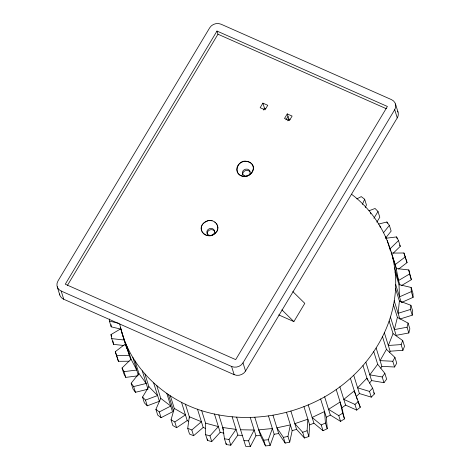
<?xml version="1.0" encoding="UTF-8"?>
<svg xmlns="http://www.w3.org/2000/svg" width="470" height="470" viewBox="0 0 470 470"><rect width="100%" height="100%" fill="white"/><g stroke="black" fill="none" stroke-linecap="round" stroke-linejoin="round"><path stroke-width="0.7" d="M236.768 169.617L237.009 171.086M236.786 169.159L236.98 167.655M253.389 168.524L253.189 170.022M253.4 168.066L253.166 166.597M308.878 436.501L307.092 430.767L307.868 419.193L294.813 423.658L302.68 432.271L304.466 438.005L308.878 436.501L309.654 424.927L303.943 406.597M399.382 300.97L398.113 313.308L410.469 309.46L410.897 305.294L399.382 300.97L395.458 288.374M394.189 300.712L399.899 319.042L412.255 315.194L412.684 311.028L410.897 305.294M201.225 228.303L201.272 229.419M201.336 227.457L201.612 226.346M217.763 228.82L217.487 229.93M217.874 227.974L217.827 226.857M187.73 428.305L189.316 416.749L201.401 421.731L191.813 429.991L187.73 428.305L189.516 434.039L193.593 435.725L203.187 427.459L205.208 428.293M289.726 442.111L287.94 436.383L290.384 424.892L276.912 427.818L283.392 437.364L285.178 443.093L289.726 442.111L292.164 430.62L286.459 412.296M397.397 317.409L394.359 329.611L407.055 327.22L408.083 323.102L397.397 317.409L393.472 304.813M390.441 317.015L396.145 335.339L408.835 332.954L409.863 328.836L408.083 323.102M188.464 421.29L187.219 420.574L176.603 427.706L172.843 425.538L171.057 419.81L174.288 408.43L170.363 395.834M237.127 167.208L237.744 165.775M253.042 170.475L252.425 171.908M270.103 445.466L268.317 439.732L272.377 428.528L258.723 429.856L263.711 440.179L265.491 445.913L270.103 445.466L274.163 434.257L268.458 415.932M393.061 333.63L388.314 345.479L401.127 344.586L402.731 340.586L393.061 333.63L389.137 321.034M389.571 352.529L390.1 351.207L384.395 332.883M390.1 351.207L402.913 350.315L404.517 346.32L402.731 340.586M201.965 225.541L202.547 224.513M217.14 230.735L216.558 231.763M166.826 393.472L172.537 411.796L161.075 417.677L157.691 415.063L155.905 409.335L160.728 398.331L156.804 385.735M362.376 204.409L364.649 199.233L361.265 196.619L356.806 198.904M365.296 207.552L366.436 204.961L364.649 199.233M236.639 417.16L245.751 446.4L250.346 446.5L248.56 440.772L254.17 430.032L240.564 429.756M250.346 446.5L255.956 435.766L250.246 417.436M386.457 349.345L380.077 360.637L392.791 361.26L394.947 357.447L386.457 349.345L382.533 336.749M380.8 368.257L381.863 366.371L376.153 348.041M381.863 366.371L394.577 366.994L396.733 363.181L394.947 357.447M216.981 31.055L65.277 284.209L235.693 359.62L387.397 106.473L216.981 31.055L217.963 34.204L67.392 285.466M262.894 103.142L260.163 107.706L265.033 109.862L267.765 105.298L262.894 103.142L264.463 108.182L263.347 110.05M287.24 113.916L284.509 118.481L289.373 120.631L292.111 116.072L287.24 113.916L288.809 118.957L287.693 120.819M285.971 119.856L288.022 116.437M61.176 291.048L231.593 366.465A8.46 7.473 -17.3 0 0 242.996 362.858L394.7 109.704A8.46 7.473 -17.3 0 0 391.498 99.634L221.082 24.217A8.46 7.473 -17.3 0 0 209.679 27.824L57.975 280.978A8.46 7.473 -17.3 0 0 61.176 291.048L63.726 299.237L234.142 374.655A8.46 7.473 -17.3 0 0 245.546 371.041L397.25 117.894A8.46 7.473 -17.3 0 0 397.644 111.202M278.733 314.906L293.868 321.603L304.801 303.362L292.816 291.594M153.672 382.95L159.383 401.28L147.269 405.81L144.325 402.79L142.545 397.062L148.873 386.622L144.948 374.026M373.914 218.262L378.009 211.506L375.072 208.486L369.015 210.754M376.817 222.151L379.795 217.234L378.009 211.506M238.014 165.37L239.007 164.106M252.155 172.314L251.162 173.577M230.782 445.202L229.002 439.468L236.063 429.392L222.745 427.5L224.501 438.827L226.287 444.561L230.782 445.202L237.849 435.12L232.145 416.796M377.692 364.285L369.79 374.837L382.192 376.964L384.86 373.403L377.692 364.285L373.768 351.695M365.866 362.241L371.576 380.565L369.479 383.132M371.576 380.565L383.972 382.692L386.646 379.131L384.86 373.403M203.105 223.802L203.951 222.927M147.985 389.195L135.431 392.297L132.981 388.931L131.195 383.203L138.926 373.503L135.002 360.907M383.45 232.779L389.36 225.365L386.91 221.999L378.538 224.067M385.688 237.943L391.146 231.093L389.36 225.365M214.449 414.011L220.16 432.341L211.758 441.589L209.972 435.855L218.374 426.607L205.56 423.141L201.636 410.545M353.71 375.23L359.415 393.555L356.107 396.592M215.994 232.474C207.993 242.426 193.575 227.797 206.066 221.493C213.586 216.764 222.445 227.721 215.148 233.343M369.502 391.422L372.639 388.173L366.917 378.203L357.629 387.826L369.502 391.422L371.288 397.15L374.426 393.907L372.639 388.173M137.828 375.853L125.76 377.381L123.839 373.721L122.053 367.992L131.048 359.203L127.129 346.607M390.006 248.877L398.501 240.575L396.58 236.915L385.929 238.267M393.29 253.142L400.287 246.304L398.501 240.575M239.383 163.766L240.687 162.755M250.792 173.918L249.482 174.928M356.73 410.116L354.944 404.388L343.805 399.388L354.321 390.858L360.284 407.237L356.73 410.116L345.591 405.116L341.902 407.76L344.457 418.911L340.55 421.373L330.334 415.051L324.623 396.727M354.944 404.388L358.498 401.509M204.685 222.363L205.743 221.699M214.414 233.913L213.362 234.577M115.279 351.689L125.39 343.958L129.426 355.467L116.636 355.579L115.279 351.689L118.422 361.312L129.08 361.219M391.128 253.095L403.918 252.989L405.275 256.873L395.164 264.61L392.315 256.485M398.636 269.051L407.061 262.607L405.275 256.873M171.057 419.81L174.817 421.978L185.439 414.846L174.288 408.43M330.334 415.051L326.327 417.26L327.226 428.722L323.031 430.72L313.907 423.188L308.203 404.864M338.764 415.639L342.671 413.183L340.115 402.032L328.548 409.323L338.764 415.639L340.55 421.373M124.021 345.532L113.54 344.363L111.754 338.629L110.985 334.581L120.808 328.765M396.222 268.534L408.8 269.939L409.57 273.987L398.519 280.525L396.222 268.534L392.303 255.939M401.533 285.531L411.356 279.715L408.8 269.939M241.139 162.508L242.667 161.821M249.035 175.175L247.508 175.862M155.905 409.335L159.289 411.949L170.751 406.068L160.728 398.331M313.907 423.188L309.654 424.927M321.245 424.986L325.44 422.988L324.541 411.532L312.127 417.46L321.245 424.986L323.031 430.72M206.6 221.311L207.787 220.906M212.505 234.965L211.312 235.364M398.989 284.585L411.138 287.47L411.309 291.617L399.506 296.858L398.989 284.585L395.064 271.989M401.292 302.586L413.095 297.346L412.924 293.204L411.138 287.47M142.545 397.062L145.483 400.076L157.597 395.546L148.873 386.622M304.466 438.005L296.599 429.386L292.164 430.62M302.68 432.271L307.092 430.767M243.16 161.68L244.805 161.363M247.008 175.997L245.363 176.315M131.195 383.203L133.644 386.569L146.199 383.467L138.926 373.503M285.178 443.093L278.698 433.546L274.163 434.257M283.392 437.364L287.94 436.383M208.715 220.73L209.955 220.612M210.39 235.546L209.144 235.664M122.053 367.992L123.974 371.647L136.752 370.031L131.048 359.203M265.491 445.913L260.509 435.59L255.956 435.766M263.711 440.179L268.317 439.732M245.317 161.345L246.967 161.422M244.852 176.338L243.202 176.262M242.35 435.484L237.849 435.12M243.965 440.672L248.56 440.772M210.883 220.653L212.099 220.824M208.216 235.623L207.006 235.452M111.754 338.629L124.333 340.033L120.408 327.437M223.973 433.152L220.16 432.341M224.501 438.827L229.002 439.468M247.461 161.521L249 161.98M242.714 176.162C232.562 174.511 237.509 158.707 247.15 161.427C260.856 164.612 248.883 182.243 239.4 174.675M109.328 319.024L109.416 321.092L118.863 323.342M109.416 321.092L111.202 326.826L121.325 329.235M205.56 423.141L205.649 434.685L209.972 435.855M205.649 434.685L207.434 440.413L211.758 441.589M206.136 235.194L205.037 234.736M359.415 393.555L371.288 397.15M217.963 34.204L386.363 108.735M264.463 108.182L265.679 108.723M288.809 118.957L290.025 119.492M249.441 162.191L250.768 163.008M119.733 323.906C127.699 364.614 160.846 397.032 199.497 409.969C239.941 423.423 285.437 418.271 322.69 397.943C363.292 375.736 394.089 333.412 395.67 286.312C396.709 250.857 379.936 215.419 351.448 194.204M214.814 221.993L215.724 222.698M204.286 234.277L203.381 233.572M251.121 163.319L252.149 164.429M239.048 174.364L238.026 173.254M281.882 309.842L293.868 321.603M216.3 223.326L216.964 224.231M202.799 232.95L202.141 232.039M252.39 164.823L253.048 166.157M237.779 172.86L237.127 171.526M373.709 392.662L374.426 393.907M399.647 245.087L400.287 246.304M217.334 224.983L217.698 226.035M201.771 231.293L201.407 230.241M356.366 397.256L357.153 399.253M357.934 401.251L360.284 407.237M405.927 259.364L407.061 262.607M395.458 103.923L398.008 112.107M394.7 109.704L397.25 117.894M403.918 252.989L405.704 258.717M409.57 273.987L411.356 279.715M396.58 236.915L397.173 238.825M411.309 291.617L413.095 297.346M386.91 221.999L387.304 223.274M410.469 309.46L412.255 315.194M391.24 252.014L396.557 269.063M387.21 240.505L390.476 250.998M385.582 236.768L386.234 238.872M394.594 267.935L399.905 284.985M379.878 225.941L380.312 227.339M395.587 284.262L401.092 301.952M407.055 327.22L408.835 332.954M370.43 212.505L370.865 213.903M401.127 344.586L402.913 350.315M392.791 361.26L394.577 366.994M382.192 376.964L383.972 382.692M362.999 365.613L367.517 380.118M350.397 378.262L355.708 395.317M339.88 386.792L345.591 405.116M336.191 389.436L341.902 407.76M342.671 413.183L344.457 418.911M252.261 164.547L252.649 165.81M320.616 398.936L326.327 417.26M325.44 422.988L327.226 428.722M290.889 411.062L296.599 429.386M272.988 415.221L278.698 433.546M242.996 362.858L245.546 371.041M254.805 417.266L260.509 435.59M231.593 366.465L234.142 374.655M218.82 414.904L223.538 430.05M197.476 409.135L203.187 427.459M185.392 404.153L189.716 418.024M191.813 429.991L193.593 435.725M181.514 402.25L187.219 420.574M168.501 394.765L173.577 411.056M174.817 421.978L176.603 427.706M159.289 411.949L161.075 417.677M142.275 370.871L147.786 388.561M132.834 357.435L138.339 375.125M145.483 400.076L147.269 405.81M125.502 342.871L130.813 359.926M124.527 340.668L125.719 344.487M121.466 331.362L126.777 348.417M133.644 386.569L135.431 392.297M123.974 371.647L125.76 377.381M110.985 334.581L111.578 336.491M116.636 355.579L118.422 361.312M57.217 286.759L59.766 294.949M112.894 340.985L113.54 344.363M226.064 443.145L226.287 444.561M111.114 324.752L111.202 326.826M207.423 438.974L207.434 440.413M242.89 175.069A3.948 3.49 -17.3 0 1 245.199 170.704A3.948 3.49 -17.3 0 1 250.105 172.002M207.358 234.366A3.948 3.49 -17.3 0 1 210.061 229.854A3.948 3.49 -17.3 0 1 214.884 231.986M63.726 299.237A8.46 7.473 -17.3 0 1 59.537 293.997M214.138 233.425L213.527 234.201A3.948 3.49 -17.3 0 1 207.07 233.39A3.948 3.49 -17.3 0 1 211.024 228.385A3.948 3.49 -17.3 0 1 214.138 233.425M244.347 175.815A3.948 3.49 -17.3 0 0 250.169 172.331A3.948 3.49 -17.3 0 0 244.265 169.717A3.948 3.49 -17.3 0 0 244.347 175.815"/></g></svg>
